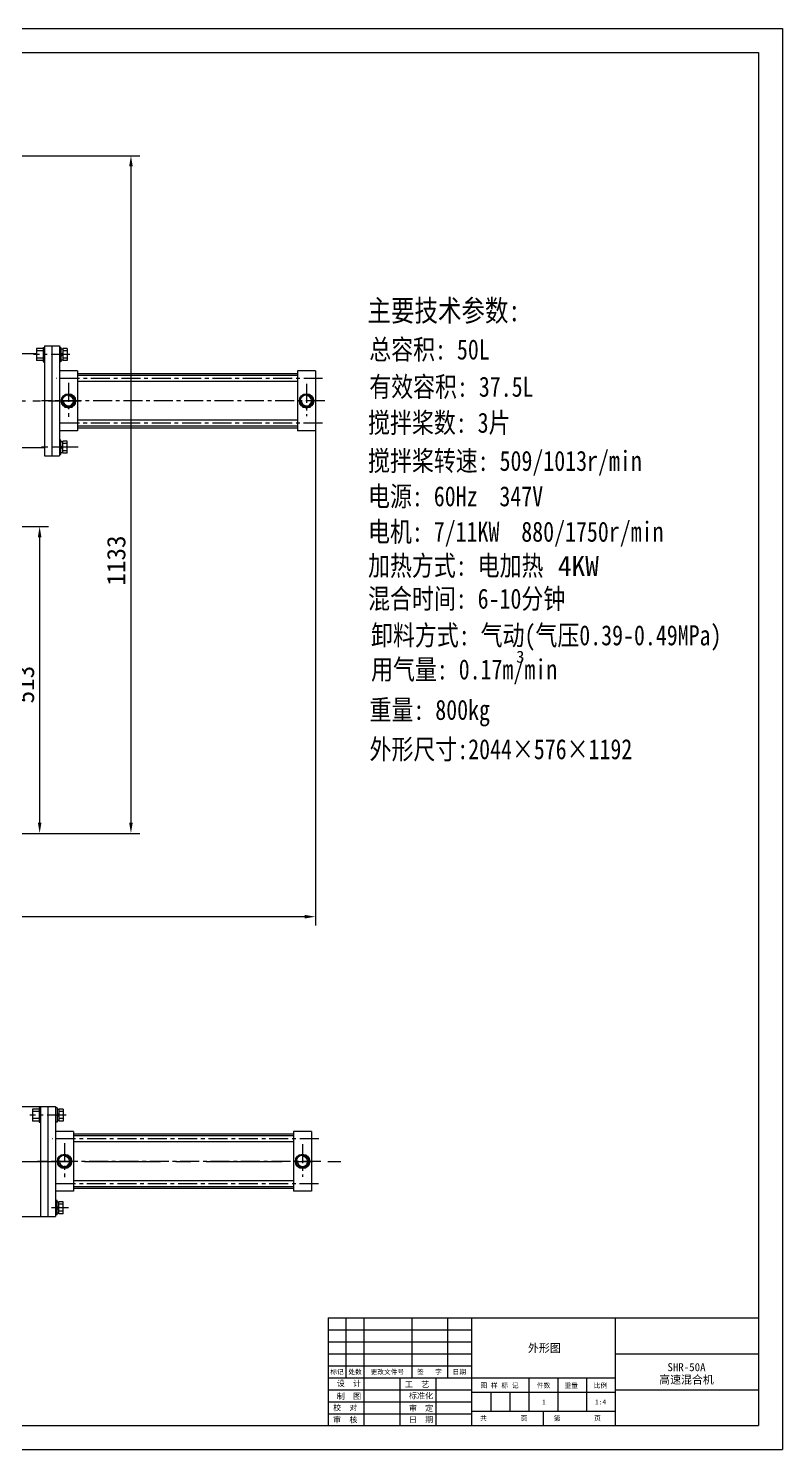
# Model space of a CAD drawing. Extents: x -2754 to 610, y -1664 to 712.
# Drawn here: x -651 to 610, y -1664 to 712 of the extents above; entities that cross this region are included whole.
import ezdxf

# ---------------------------------------------------------------- set-up
doc = ezdxf.new("R2010")
doc.units = 0
doc.linetypes.add('CENTER', pattern=[50.8, 31.75, -6.35, 6.35, -6.35])
doc.layers.get('0').update_dxf_attribs({"linetype": 'CONTINUOUS'})
doc.layers.get('DEFPOINTS').update_dxf_attribs({"linetype": 'CONTINUOUS'})
doc.layers.add('SMPEN_THICK', color=7, linetype='CONTINUOUS')
doc.styles.get("Standard").update_dxf_attribs({"font": '', "height": 30.8})
doc.styles.get('Standard').set_extended_font_data('SimSun')
doc.dimstyles.get("Standard").update_dxf_attribs({"dimscale": 5, "dimtxt": 4.5, "dimasz": 5.5, "dimexe": 4.25, "dimexo": 0.625, "dimgap": 2.2, "dimtad": 1, "dimdec": 4, "dimlfac": -1, "dimdsep": 46, "dimlunit": 6, "dimtxsty": 'Standard', "dimcen": 2.5, "dimclrd": 2, "dimclre": 2, "dimclrt": 2, "dimadec": 0, "dimazin": 0, "dimtfac": 1, "dimtdec": 4, "dimtmove": 0, "dimatfit": 3, "dimfxl": 1, "dimtolj": 1, "dimtzin": 0, "dimarcsym": 0})

# ---------------------------------------------------------------- blocks, each defined once
blk = doc.blocks.new('*D0')
at = {"color": 2, "lineweight": -2, "transparency": 16777216}
for p, q in [((-740.1, -120.9), (-617.6, -120.9)), ((-632.6, -138.9), (-632.6, -615.9)), ((-960.5, -633.9), (-617.6, -633.9))]:
    blk.add_line(p, q, dxfattribs=at)
at = {"color": 2, "transparency": 16777216}
for points in [[(-635.6, -138.9), (-629.6, -138.9), (-632.6, -120.9)], [(-635.6, -615.9), (-629.6, -615.9), (-632.6, -633.9)]]:
    blk.add_solid(points, dxfattribs=at)
at = {"layer": 'DEFPOINTS', "color": 0, "transparency": 16777216}
for p in [(-740.1, -120.9), (-960.5, -633.9), (-632.6, -633.9)]:
    blk.add_point(p, dxfattribs=at)
at = {"color": 2, "transparency": 16777216, "insert": (-657, -385.2), "char_height": 30.8, "attachment_point": 5, "rotation": 90}
blk.add_mtext('\\A1;513', dxfattribs=at)
blk = doc.blocks.new('*D1')
at = {"color": 2, "lineweight": -2, "transparency": 16777216}
for p, q in [((-1108, 499.1), (-465, 499.1)), ((-480, 481.1), (-480, -615.9)), ((-960.5, -633.9), (-465, -633.9))]:
    blk.add_line(p, q, dxfattribs=at)
at = {"color": 2, "transparency": 16777216}
for points in [[(-483, 481.1), (-477, 481.1), (-480, 499.1)], [(-483, -615.9), (-477, -615.9), (-480, -633.9)]]:
    blk.add_solid(points, dxfattribs=at)
at = {"layer": 'DEFPOINTS', "color": 0, "transparency": 16777216}
for p in [(-1108, 499.1), (-960.5, -633.9), (-480, -633.9)]:
    blk.add_point(p, dxfattribs=at)
at = {"color": 2, "transparency": 16777216, "insert": (-504.4, -177.8), "char_height": 30.8, "attachment_point": 5, "rotation": 90}
blk.add_mtext('\\A1;1133', dxfattribs=at)
blk = doc.blocks.new('*D8')
at = {"color": 2, "lineweight": -2, "transparency": 16777216}
for p, q in [((-171.4, 39.1), (-171.4, -788.2)), ((-2215.5, -328.9), (-2215.5, -788.2)), ((-189.4, -773.2), (-2197.5, -773.2))]:
    blk.add_line(p, q, dxfattribs=at)
at = {"color": 2, "transparency": 16777216}
for points in [[(-2197.5, -770.2), (-2197.5, -776.2), (-2215.5, -773.2)], [(-189.4, -770.2), (-189.4, -776.2), (-171.4, -773.2)]]:
    blk.add_solid(points, dxfattribs=at)
at = {"layer": 'DEFPOINTS', "color": 0, "transparency": 16777216}
for p in [(-171.4, 39.1), (-2215.5, -328.9), (-2215.5, -773.2)]:
    blk.add_point(p, dxfattribs=at)
at = {"color": 2, "transparency": 16777216, "insert": (-1217.5, -748.8), "char_height": 30.8, "attachment_point": 5}
blk.add_mtext('\\A1;2044', dxfattribs=at)

msp = doc.modelspace()

# ---------------------------------------------------------------- linework, layer by layer
at = {"color": 6}
for p, q in [((-2754.49064, 711.83857), (609.50936, 711.83857)), ((609.50936, 711.83857), (609.50936, -1664.16143)), ((-2754.49064, -1664.16143), (609.50936, -1664.16143))]:
    msp.add_line(p, q, dxfattribs=at)
at = {"color": 4}
for p, q in [((-2654.49064, 671.83857), (569.50936, 671.83857)), ((569.50936, 671.83857), (569.50936, -1624.16143)), ((-150.49064, -1444.16143), (569.50936, -1444.16143)), ((-150.49064, -1444.16143), (-150.49064, -1624.16143)), ((-2654.49064, -1624.16143), (569.50936, -1624.16143))]:
    msp.add_line(p, q, dxfattribs=at)
at = {"color": 3}
for p, q in [((-120.49064, -1444.16143), (-120.49064, -1544.16143)), ((-90.49064, -1444.16143), (-90.49064, -1544.16143)), ((-10.49064, -1444.16143), (-10.49064, -1544.16143)), ((49.50936, -1444.16143), (49.50936, -1544.16143)), ((89.50936, -1444.16143), (89.50936, -1624.16143)), ((329.50936, -1444.16143), (329.50936, -1624.16143)), ((-150.49064, -1464.16143), (89.50936, -1464.16143)), ((-150.49064, -1484.16143), (89.50936, -1484.16143)), ((-150.49064, -1504.16143), (89.50936, -1504.16143)), ((329.50936, -1504.16143), (569.50936, -1504.16143)), ((-150.49064, -1524.16143), (89.50936, -1524.16143)), ((-150.49064, -1544.16143), (89.50936, -1544.16143)), ((-90.49064, -1544.16143), (-90.49064, -1624.16143)), ((-30.49064, -1544.16143), (-30.49064, -1624.16143)), ((29.50936, -1544.16143), (29.50936, -1624.16143)), ((89.50936, -1544.16143), (329.50936, -1544.16143)), ((185.50936, -1544.16143), (185.50936, -1600.16143)), ((233.50936, -1544.16143), (233.50936, -1600.16143)), ((281.50936, -1544.16143), (281.50936, -1600.16143)), ((-150.49064, -1564.16143), (89.50936, -1564.16143)), ((329.50936, -1564.16143), (569.50936, -1564.16143)), ((-150.49064, -1584.16143), (89.50936, -1584.16143)), ((89.50936, -1568.16143), (329.50936, -1568.16143)), ((121.50936, -1568.16143), (121.50936, -1600.16143)), ((153.50936, -1568.16143), (153.50936, -1600.16143)), ((-150.49064, -1604.16143), (89.50936, -1604.16143)), ((89.50936, -1600.16143), (329.50936, -1600.16143)), ((209.50936, -1600.16143), (209.50936, -1624.16143))]:
    msp.add_line(p, q, dxfattribs=at)
at = {"layer": 'DEFPOINTS', "color": 0, "linetype": 'ByBlock'}
for p in [(-612.40399, 181.12003), (-612.40399, 181.12003), (-612.40399, 181.12003), (-619.01477, -1090.34282), (-619.01477, -1090.34282), (-619.01477, -1090.34282)]:
    msp.add_point(p, dxfattribs=at)
at = {"layer": 'SMPEN_THICK', "color": 4}
for p, q in [((-714.40399, 168.12003), (-637.69726, 168.12003)), ((-637.69726, 176.62003), (-637.69726, 156.62003)), ((-626.89726, 176.62003), (-637.69726, 176.62003)), ((-626.89726, 172.62003), (-637.69726, 172.62003)), ((-626.90399, 178.6261), (-624.40399, 178.6261)), ((-626.90399, 178.6261), (-626.90399, 154.6261)), ((-624.40399, 181.12003), (-612.40399, 181.12003)), ((-624.40399, 181.12003), (-624.40399, 11.62003)), ((-612.40399, 181.12003), (-612.40399, -2.87997)), ((-612.40399, 181.12003), (-599.40399, 181.12003)), ((-599.40399, 181.12003), (-599.40399, -2.87997)), ((-596.90399, 178.62003), (-599.40399, 178.62003)), ((-596.90399, 178.62003), (-596.90399, 154.62003)), ((-593.80399, 175.82003), (-596.90399, 175.82003)), ((-593.80399, 169.13792), (-596.90399, 166.10574)), ((-593.80399, 166.62003), (-596.90399, 163.58785)), ((-593.80399, 176.62003), (-593.80399, 156.62003)), ((-586.80399, 176.62003), (-593.80399, 176.62003)), ((-586.80399, 172.62003), (-593.80399, 172.62003)), ((-586.80399, 176.62003), (-586.80399, 156.62003)), ((-626.89726, 160.62003), (-637.69726, 160.62003)), ((-626.89726, 156.62003), (-637.69726, 156.62003)), ((-626.90399, 154.6261), (-624.40399, 154.6261)), ((-596.90399, 154.62003), (-599.40399, 154.62003)), ((-593.80399, 157.42003), (-596.90399, 157.42003)), ((-586.80399, 160.62003), (-593.80399, 160.62003)), ((-586.80399, 156.62003), (-593.80399, 156.62003)), ((-569.40399, 139.12003), (-599.40399, 139.12003)), ((-569.40399, 139.12003), (-569.40399, 39.12003)), ((-201.40399, 134.62003), (-569.40399, 134.62003)), ((-201.40399, 131.62003), (-569.40399, 131.62003)), ((-201.40399, 121.62003), (-569.40399, 121.62003)), ((-171.40399, 139.12003), (-201.40399, 139.12003)), ((-201.40399, 139.12003), (-201.40399, 39.12003)), ((-171.40399, 139.12003), (-171.40399, 39.12003)), ((-201.40399, 56.62003), (-569.40399, 56.62003)), ((-569.40399, 39.12003), (-599.40399, 39.12003)), ((-201.40399, 46.62003), (-569.40399, 46.62003)), ((-201.40399, 43.62003), (-569.40399, 43.62003)), ((-171.40399, 39.12003), (-201.40399, 39.12003)), ((-725.08566, 11.12003), (-624.40399, 11.12003)), ((-624.40399, 11.12003), (-624.40399, -2.87997)), ((-596.90399, 23.62003), (-599.40399, 23.62003)), ((-596.90399, -0.37997), (-596.90399, 23.62003)), ((-593.80399, 20.82003), (-596.90399, 20.82003)), ((-593.80399, 14.09041), (-596.90399, 11.17645)), ((-593.80399, 11.62003), (-596.90399, 8.70607)), ((-593.80399, 2.42003), (-596.90399, 2.42003)), ((-593.80399, 1.62003), (-593.80399, 21.62003)), ((-586.80399, 21.62003), (-593.80399, 21.62003)), ((-586.80399, 17.62003), (-593.80399, 17.62003)), ((-586.80399, 5.62003), (-593.80399, 5.62003)), ((-586.80399, 1.62003), (-593.80399, 1.62003)), ((-586.80399, 1.62003), (-586.80399, 21.62003)), ((-624.40399, -2.87997), (-599.40399, -2.87997)), ((-596.90399, -0.37997), (-599.40399, -0.37997)), ((-909.13093, -1090.34282), (-619.01477, -1090.34282)), ((-633.51477, -1092.83674), (-633.51477, -1116.83674)), ((-633.51477, -1092.83674), (-631.01477, -1092.83674)), ((-631.01477, -1090.34282), (-631.01477, -1259.84282)), ((-619.01477, -1090.34282), (-619.01477, -1274.34282)), ((-619.01477, -1090.34282), (-606.01477, -1090.34282)), ((-606.01477, -1090.34282), (-606.01477, -1274.34282)), ((-603.51477, -1092.84282), (-606.01477, -1092.84282)), ((-603.51477, -1092.84282), (-603.51477, -1116.84282)), ((-644.30805, -1094.84282), (-644.30805, -1114.84282)), ((-633.50805, -1094.84282), (-644.30805, -1094.84282)), ((-633.50805, -1098.84282), (-644.30805, -1098.84282)), ((-633.50805, -1110.84282), (-644.30805, -1110.84282)), ((-633.50805, -1114.84282), (-644.30805, -1114.84282)), ((-600.41477, -1095.64282), (-603.51477, -1095.64282)), ((-600.41477, -1102.32493), (-603.51477, -1105.3571)), ((-600.41477, -1104.84282), (-603.51477, -1107.87499)), ((-600.41477, -1114.04282), (-603.51477, -1114.04282)), ((-600.41477, -1094.84282), (-600.41477, -1114.84282)), ((-593.41477, -1094.84282), (-600.41477, -1094.84282)), ((-593.41477, -1098.84282), (-600.41477, -1098.84282)), ((-593.41477, -1110.84282), (-600.41477, -1110.84282)), ((-593.41477, -1114.84282), (-600.41477, -1114.84282)), ((-593.41477, -1094.84282), (-593.41477, -1114.84282)), ((-633.51477, -1116.83674), (-631.01477, -1116.83674)), ((-603.51477, -1116.84282), (-606.01477, -1116.84282)), ((-576.01477, -1132.34282), (-606.01477, -1132.34282)), ((-576.01477, -1132.34282), (-576.01477, -1232.34282)), ((-208.01477, -1136.84282), (-576.01477, -1136.84282)), ((-208.01477, -1139.84282), (-576.01477, -1139.84282)), ((-208.01477, -1132.34282), (-208.01477, -1232.34282)), ((-178.01477, -1132.34282), (-208.01477, -1132.34282)), ((-178.01477, -1132.34282), (-178.01477, -1232.34282)), ((-208.01477, -1149.84282), (-576.01477, -1149.84282)), ((-576.01477, -1232.34282), (-606.01477, -1232.34282)), ((-208.01477, -1214.84282), (-576.01477, -1214.84282)), ((-208.01477, -1224.84282), (-576.01477, -1224.84282)), ((-208.01477, -1227.84282), (-576.01477, -1227.84282)), ((-178.01477, -1232.34282), (-208.01477, -1232.34282)), ((-603.51477, -1247.84282), (-606.01477, -1247.84282)), ((-603.51477, -1271.84282), (-603.51477, -1247.84282)), ((-600.41477, -1250.64282), (-603.51477, -1250.64282)), ((-600.41477, -1257.37243), (-603.51477, -1260.28639)), ((-593.41477, -1249.84282), (-600.41477, -1249.84282)), ((-600.41477, -1269.84282), (-600.41477, -1249.84282)), ((-593.41477, -1253.84282), (-600.41477, -1253.84282)), ((-593.41477, -1269.84282), (-593.41477, -1249.84282)), ((-909.13093, -1274.34282), (-606.01477, -1274.34282)), ((-631.01477, -1260.34282), (-631.01477, -1274.34282)), ((-603.51477, -1271.84282), (-606.01477, -1271.84282)), ((-600.41477, -1259.84282), (-603.51477, -1262.75677)), ((-600.41477, -1269.04282), (-603.51477, -1269.04282)), ((-593.41477, -1265.84282), (-600.41477, -1265.84282)), ((-593.41477, -1269.84282), (-600.41477, -1269.84282))]:
    msp.add_line(p, q, dxfattribs=at)
at = {"layer": 'SMPEN_THICK', "linetype": 'CENTER'}
for p, q in [((-581.85628, 166.62003), (-642.62792, 166.62003)), ((-159.42975, 126.62003), (-604.25946, 126.62003)), ((-584.40399, 119.56754), (-584.40399, 62.54694)), ((-186.40399, 117.75736), (-186.40399, 63.45203)), ((-156.00889, 89.12003), (-629.70556, 89.12003)), ((-159.52933, 51.62003), (-602.28326, 51.62003)), ((-568.11417, 11.62003), (-629.70556, 11.62003)), ((-577.74978, 11.62003), (-611.51266, 11.62003)), ((-588.46706, -1104.84282), (-649.2387, -1104.84282)), ((-166.04053, -1144.84282), (-610.87024, -1144.84282)), ((-591.01477, -1151.89531), (-591.01477, -1208.91591)), ((-193.01477, -1153.70549), (-193.01477, -1208.01081)), ((-162.61967, -1182.34282), (-636.31634, -1182.34282)), ((-166.14011, -1219.84282), (-608.89404, -1219.84282)), ((-584.36057, -1259.84282), (-612.84376, -1259.84282))]:
    msp.add_line(p, q, dxfattribs=at)
at = {"layer": 'SMPEN_THICK', "linetype": 'CENTER', "ltscale": 2}
for p, q in [((-923.13377, 89.12003), (-563.68698, 89.12003)), ((-949.74456, -1182.34282), (-570.29776, -1182.34282))]:
    msp.add_line(p, q, dxfattribs=at)
at = {"layer": 'SMPEN_THICK', "linetype": 'CENTER', "ltscale": 4}
msp.add_line((-2183.04058, -1182.34282), (-128.80724, -1182.34282), dxfattribs=at)
at = {"layer": 'SMPEN_THICK', "color": 4}
for points in [[(-590.40399, 99.51233), (-596.40399, 89.12003), (-590.40399, 78.72772), (-578.40399, 78.72772), (-572.40399, 89.12003), (-578.40399, 99.51233)], [(-192.40399, 99.51233), (-198.40399, 89.12003), (-192.40399, 78.72772), (-180.40399, 78.72772), (-174.40399, 89.12003), (-180.40399, 99.51233)], [(-597.01477, -1171.95051), (-603.01477, -1182.34282), (-597.01477, -1192.73512), (-585.01477, -1192.73512), (-579.01477, -1182.34282), (-585.01477, -1171.95051)], [(-199.01477, -1171.95051), (-205.01477, -1182.34282), (-199.01477, -1192.73512), (-187.01477, -1192.73512), (-181.01477, -1182.34282), (-187.01477, -1171.95051)]]:
    msp.add_lwpolyline(points, close=True, dxfattribs=at)
for centre, radius in [((-584.40399, 89.12003), 12), ((-584.40399, 89.12003), 10.3923), ((-186.40399, 89.12003), 12), ((-186.40399, 89.12003), 10.3923), ((-591.01477, -1182.34282), 12), ((-591.01477, -1182.34282), 10.3923), ((-193.01477, -1182.34282), 12), ((-193.01477, -1182.34282), 10.3923)]:
    msp.add_circle(centre, radius, dxfattribs=at)
at = {"layer": 'SMPEN_THICK'}
for centre in [(-584.40399, 89.12003), (-186.40399, 89.12003), (-591.01477, -1182.34282), (-193.01477, -1182.34282)]:
    msp.add_arc(centre, 8.3923, 171.19545086, 95.454, dxfattribs=at)

# ---------------------------------------------------------------- texts
at = {"insert": (164.17099, -328.57156), "char_height": 20, "width": 16.2093135, "attachment_point": 1}
msp.add_mtext('3', dxfattribs=at)
at = {"color": 2, "linetype": 'ByBlock', "attachment_point": 5}
for s, insert, char_height in [('\\f仿宋_GB2312|b0|i0|c134|p49;外形图', (211.28056, -1495.27634), 13.376), ('\\f仿宋_GB2312|b0|i0|c134|p49;SHR-50A', (448.85959, -1526.50398), 13.376), ('\\f仿宋_GB2312|b0|i0|c134|p49;标记', (-135.43884, -1534.77874), 8.0256), ('\\f仿宋_GB2312|b0|i0|c134|p49;处数', (-105.30248, -1534.77874), 8.0256), ('\\f仿宋_GB2312|b0|i0|c134|p49;更改文件号', (-51.24868, -1534.77874), 8.0256), ('\\f仿宋_GB2312|b0|i0|c134|p49;签   字', (19.23191, -1534.77874), 8.0256), ('\\f仿宋_GB2312|b0|i0|c134|p49;日期', (68.9829, -1534.77874), 8.0256), ('\\f仿宋_GB2312|b0|i0|c134|p49;高速混合机', (448.85959, -1548.1321), 13.376), ('\\f仿宋_GB2312|b0|i0|c134|p49;设  计 ', (-115.50662, -1554.06681), 9.63072), ('\\f仿宋_GB2312|b0|i0|c134|p49;工  艺', (-1.5601, -1555.45725), 9.63072), ('\\f仿宋_GB2312|b0|i0|c134|p49;标准化 ', (5.02052, -1574.7306), 9.63072), ('\\f仿宋_GB2312|b0|i0|c134|p49;图 样 标 记', (136.21056, -1557.37614), 8.0256), ('\\f仿宋_GB2312|b0|i0|c134|p49;件数', (209.92194, -1557.48247), 8.0256), ('\\f仿宋_GB2312|b0|i0|c134|p49;重量', (256.14609, -1557.48247), 8.0256), ('\\f仿宋_GB2312|b0|i0|c134|p49;比例', (305.06815, -1557.48247), 8.0256), ('\\f仿宋_GB2312|b0|i0|c134|p49;校  对', (-121.62184, -1594.60964), 9.63072), ('\\f仿宋_GB2312|b0|i0|c134|p49;制  图 ', (-115.50662, -1575.60178), 9.63072), ('\\f仿宋_GB2312|b0|i0|c134|p49;审  定 ', (5.02052, -1595.45233), 9.63072), ('\\f仿宋_GB2312|b0|i0|c134|p49;1', (210.50902, -1584.63901), 8.0256), ('\\f仿宋_GB2312|b0|i0|c134|p49;1:4', (305.06815, -1584.63901), 8.0256), ('\\f仿宋_GB2312|b0|i0|c134|p49;审  核', (-121.62184, -1614.80721), 9.63072), ('\\f仿宋_GB2312|b0|i0|c134|p49;日  期 ', (5.02052, -1614.50519), 9.63072), ('\\f仿宋_GB2312|b0|i0|c134|p49;共         页', (143.27148, -1612.31296), 8.0256), ('\\f仿宋_GB2312|b0|i0|c134|p49;第         页', (266.33314, -1612.31296), 8.0256)]:
    msp.add_mtext(s, dxfattribs=dict(at, insert=insert, char_height=char_height))
at = {"layer": 'SMPEN_THICK', "width": 0.8}
for s, height, p in [('主要技术参数:', 36, (-84.50997, 222.08957)), ('总容积: 50L', 33.6, (-81.51625, 158.31514)), ('有效容积: 37.5L', 33.6, (-81.51625, 96.06172)), ('搅拌桨数: 3片', 33.6, (-83.529, 35.81969)), ('搅拌桨转速: 509/1013r/min', 33.6, (-83.529, -27.90488)), ('电源: 60Hz  347V', 33.6, (-83.529, -87.11628)), ('电机: 7/11KW  880/1750r/min', 33.6, (-83.529, -146.35013)), ('加热方式: 电加热', 33.6, (-83.529, -203.05976)), ('混合时间: 6-10分钟', 33.6, (-83.529, -258.29824)), ('卸料方式: 气动(气压0.39-0.49MPa)', 33.6, (-78.52255, -319.52103)), ('用气量: 0.17m/min', 33.6, (-78.52255, -376.58401)), ('重量: 800kg', 33.6, (-81.02577, -444.15653)), ('外形尺寸:2044×576×1192', 33.6, (-81.02577, -509.96493))]:
    msp.add_text(s, height=height, dxfattribs=at).set_placement(p)
at = {"layer": 'SMPEN_THICK', "insert": (233.78313, -169.95321), "char_height": 33.6, "width": 146.2978, "attachment_point": 1}
msp.add_mtext('4KW', dxfattribs=at)

# ---------------------------------------------------------------- dimensions: what is measured, and where the dimension line sits
for base, p1, picture, middle in [((-480.03184, -633.87997), (-1108.01477, 499.12003), '*D1', (-480.03184, -177.818)), ((-632.56512, -633.87997), (-740.09677, -120.87997), '*D0', (-632.56512, -385.21113))]:
    dim = msp.add_linear_dim(base=base, p1=p1, p2=(-960.51477, -633.87997), angle=90, dimstyle='Standard', override={"dimscale": 6, "dimtxt": 3, "dimasz": 3, "dimexe": 2.5, "dimexo": 0, "dimgap": 1.5, "dimlfac": 1, "dimlunit": 2, "dimcen": 0.09, "dimtp": 0.2, "dimtfac": 0.66667, "dimatfit": 2, "dimtvp": 5, "dimtzin": 8})
    dim.commit()
    dim.dimension.update_dxf_attribs({"geometry": picture, "text_midpoint": middle, "dimtype": 160})
dim = msp.add_linear_dim(base=(-2215.51477, -773.22857), p1=(-171.40399, 39.12003), p2=(-2215.51477, -328.87997), text='2044', dimstyle='Standard', override={"dimscale": 6, "dimtxt": 3, "dimasz": 3, "dimexe": 2.5, "dimexo": 0, "dimgap": 1.5, "dimlfac": 1, "dimlunit": 2, "dimcen": 0.09, "dimtp": 0.2, "dimtfac": 0.66667, "dimatfit": 2, "dimtvp": 5, "dimtzin": 8})
dim.commit()
dim.dimension.update_dxf_attribs({"geometry": '*D8', "text_midpoint": (-1217.4793, -773.22857), "dimtype": 160})

doc.saveas('drawing.dxf')
